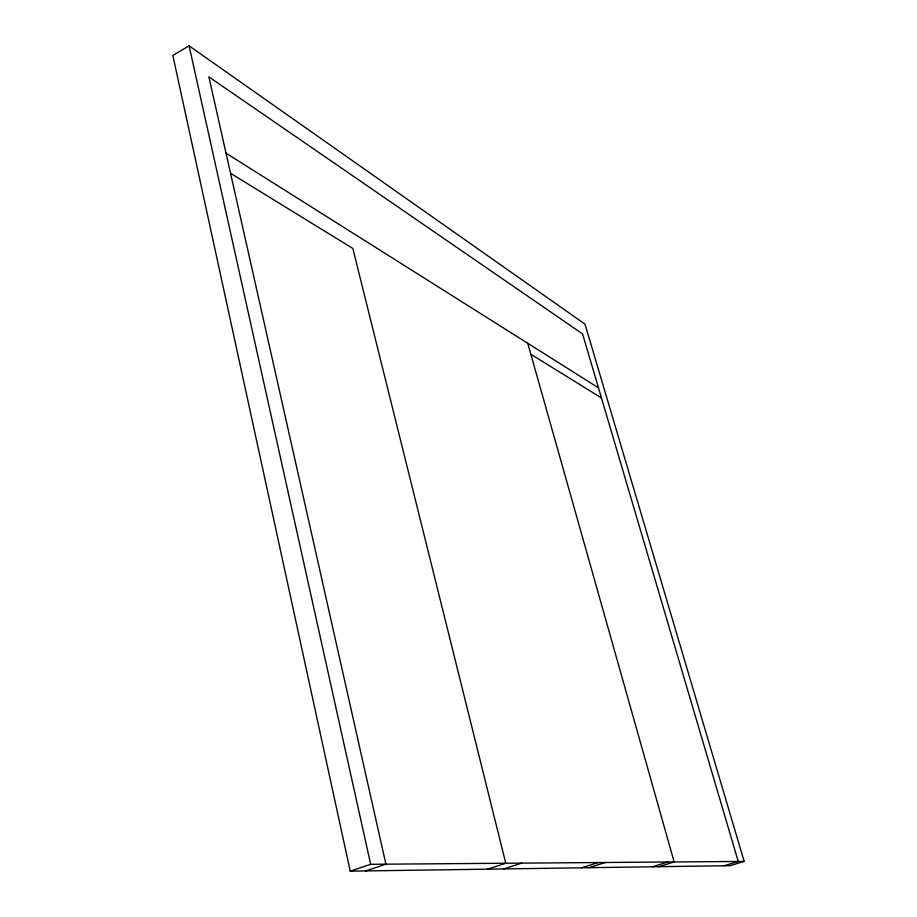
<?xml version="1.0" encoding="UTF-8"?>
<svg xmlns="http://www.w3.org/2000/svg" width="917" height="917" viewBox="0 0 917 917"><rect width="100%" height="100%" fill="white"/><g stroke="black" fill="none" stroke-linecap="round" stroke-linejoin="round"><path stroke-width="1.38" d="M189.108 45.85L172.832 55.456L350.225 871.15L730.253 865.659L744.168 861.418L585 324.148L189.108 45.85L370.663 864.295L744.168 861.418M350.225 871.15L370.663 864.295M365.711 870.921L385.919 864.181L208.87 76.856L582.57 333.903L738.231 861.464L724.201 865.751M487.5 869.167L505.76 863.252L352.827 248.438L230.557 173.29M503.571 868.938L521.567 863.138M581.596 867.803L598.239 862.542M588.84 867.7L605.358 862.496M652.411 866.783L667.782 862.014M658.899 866.691L674.155 861.957L527.745 343.267M530.84 354.237L601.472 397.955M226.029 153.15L598.48 387.845"/></g></svg>
